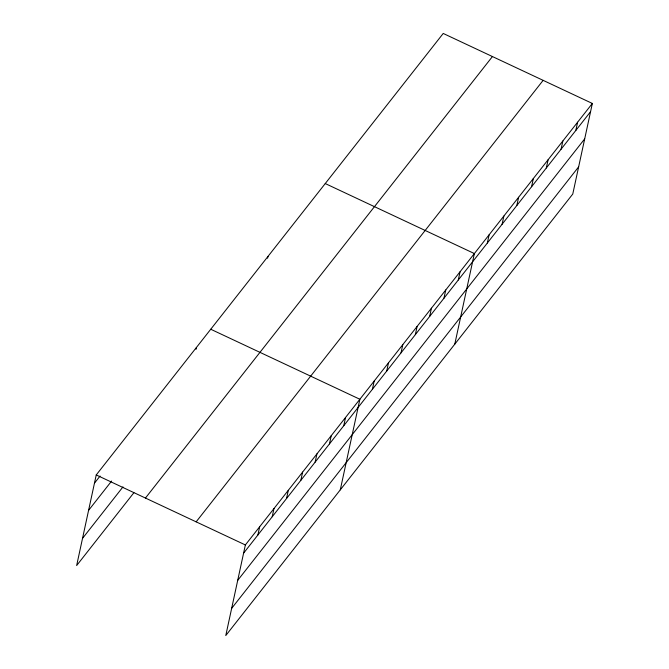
<?xml version="1.0" encoding="UTF-8"?>
<svg xmlns="http://www.w3.org/2000/svg" width="669" height="669" viewBox="0 0 669 669"><rect width="100%" height="100%" fill="white"/><g stroke="black" fill="none" stroke-linecap="round" stroke-linejoin="round"><path stroke-width="1" d="M592.349 103.452L245.364 544.951L225.779 635.55L572.764 194.052L592.349 103.452L443.221 33.45L96.236 474.948L76.651 565.548L133.9 492.702M196.034 349.293L196.435 347.462M267.6 258.234L267.993 256.403M257.899 534.966L259.681 526.737M272.208 516.752L273.989 508.524M286.524 498.539L288.306 490.318M300.841 480.325L302.614 472.105M315.149 462.12L316.93 453.891M329.466 443.907L331.239 435.678M343.774 425.693L345.555 417.464M340.278 489.859L359.872 399.259L210.743 329.248M372.407 389.274L374.18 381.046M386.715 371.061L388.497 362.832M401.032 352.847L402.805 344.619M415.34 334.634L417.122 326.413M429.657 316.42L431.438 308.2M443.965 298.215L445.746 289.986M458.282 280.002L460.063 271.773M454.786 344.167L474.371 253.559L325.251 183.557M487.341 243.023L489.123 234.802M502.093 224.266L503.866 216.037M516.836 205.5L518.617 197.271M531.579 186.735L533.36 178.506M546.33 167.969L548.112 159.749M561.074 149.212L562.855 140.983M575.825 130.447L577.606 122.218M94.463 483.169L100.057 476.044M88.584 510.355L111.606 481.061M82.53 538.361L122.979 486.898M145.449 498.045L492.434 56.556M196.151 521.845L543.136 80.355M243.583 553.179L590.568 111.681M237.704 580.358L584.689 138.868M231.65 608.364L578.635 166.874M96.236 474.948L245.364 544.951"/></g></svg>
